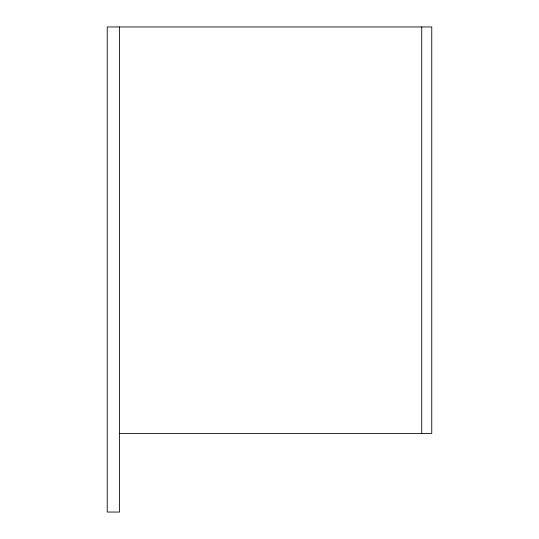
<?xml version="1.0" encoding="UTF-8"?>
<svg xmlns="http://www.w3.org/2000/svg" width="539" height="539" viewBox="0 0 539 539"><rect width="100%" height="100%" fill="white"/><g stroke="black" fill="none" stroke-linecap="round" stroke-linejoin="round"><path stroke-width="0.81" d="M119.51 433.43L431.759 433.43L431.759 26.95L107.241 26.95L107.241 512.05L119.51 512.05L119.51 26.95M421.72 26.95L421.72 433.43"/></g></svg>
